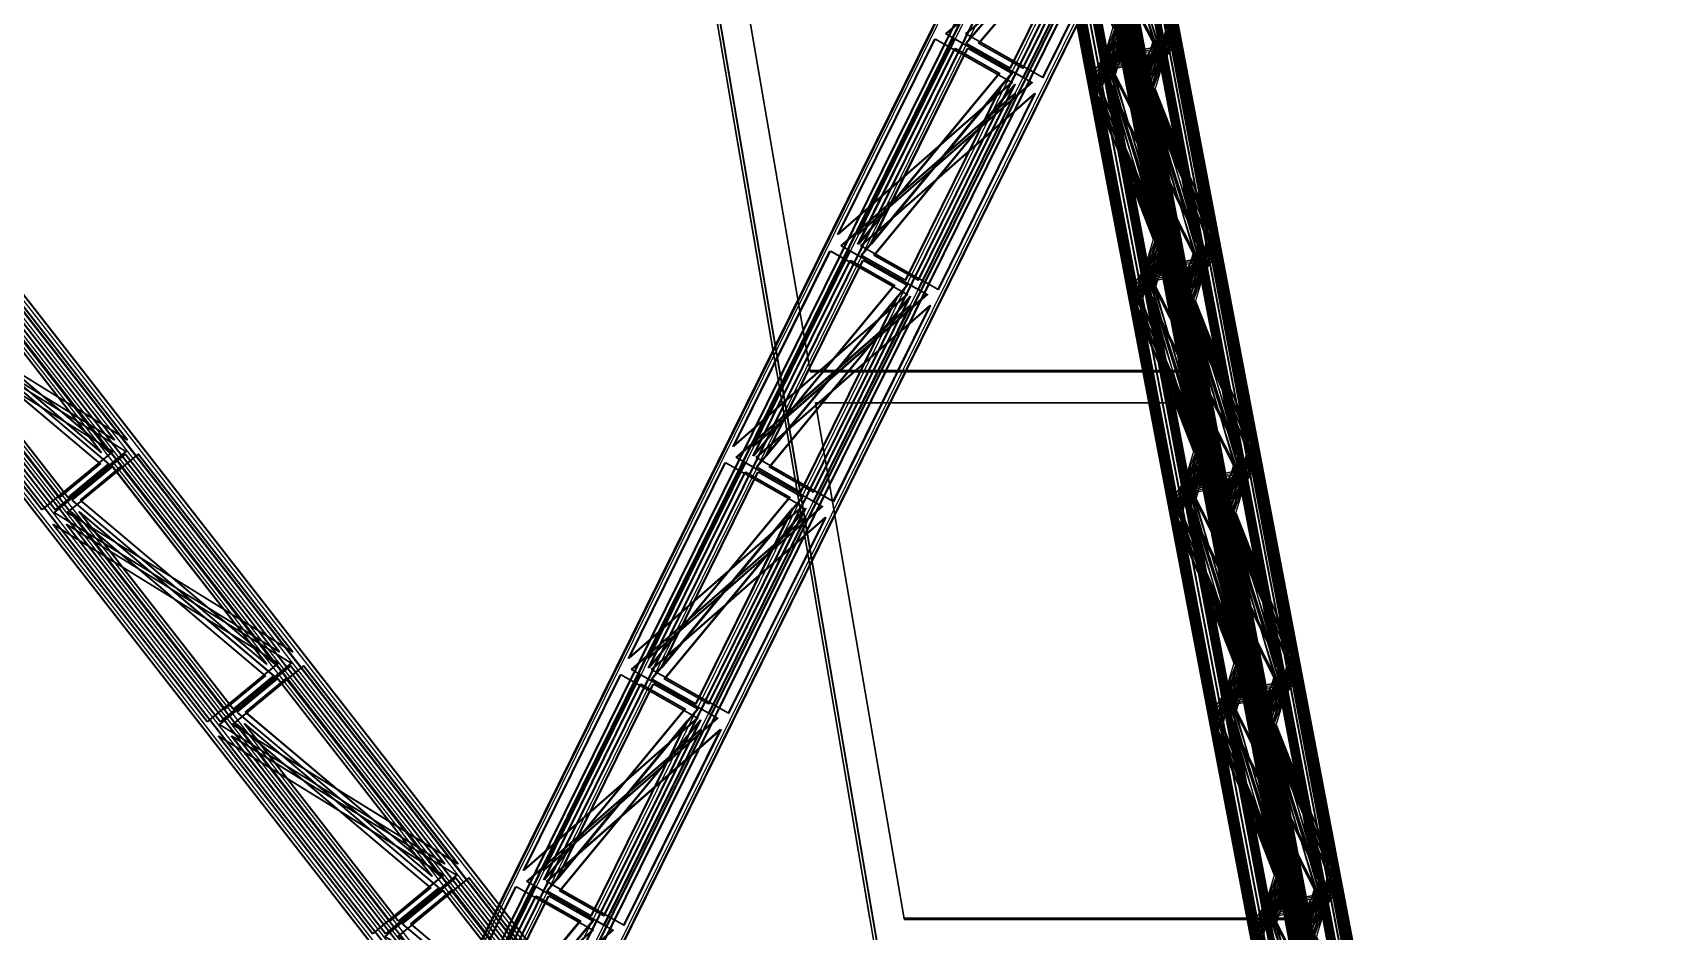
# Model space of a CAD drawing. Header units: millimetres. Extents: x -48000 to 1060615, y -2000 to 333000.
# Drawn here: x 10660 to 19597, y 74025 to 78975 of the extents above; entities that cross this region are included whole.
import ezdxf

# ---------------------------------------------------------------- set-up
doc = ezdxf.new("R2010")
doc.units = ezdxf.units.MM
doc.layers.add('D-STR-STRC', color=7, linetype='Continuous', lineweight=25)

msp = doc.modelspace()

# ---------------------------------------------------------------- linework, layer by layer
at = {"layer": 'D-STR-STRC'}
for points in [[(19367.67, 66200.26), (18882.73, 65799.74), (7969.6, 79799.74), (8454.54, 80200.26)], [(19371.46, 66200.26), (18886.52, 65799.74), (7973.39, 79799.74), (8458.33, 80200.26)], [(19439.74, 66200.26), (18954.8, 65799.74), (8041.67, 79799.74), (8526.61, 80200.26)], [(19443.53, 66200.26), (18958.59, 65799.74), (8045.46, 79799.74), (8530.4, 80200.26)], [(19078.84, 66185.31), (18939.11, 65814.69), (16275.98, 79814.69), (16415.71, 80185.31)], [(19066.86, 66200.26), (18948.52, 65799.74), (16285.39, 79799.74), (16403.73, 80200.26)], [(19094.25, 66185.31), (18954.53, 65814.69), (16291.4, 79814.69), (16431.12, 80185.31)], [(19082.41, 66200.26), (18964.07, 65799.74), (16300.93, 79799.74), (16419.28, 80200.26)], [(19371.73, 66185.31), (19232.01, 65814.69), (16568.88, 79814.69), (16708.6, 80185.31)], [(19362.2, 66200.26), (19243.86, 65799.74), (16580.72, 79799.74), (16699.07, 80200.26)], [(19387.15, 66185.31), (19247.43, 65814.69), (16584.29, 79814.69), (16724.02, 80185.31)], [(19377.74, 66200.26), (19259.4, 65799.74), (16596.27, 79799.74), (16714.61, 80200.26)], [(19297.36, 66131.42), (18979.12, 65868.58), (8065.98, 79868.58), (8384.23, 80131.42)], [(19301.15, 66131.42), (18982.91, 65868.58), (8069.78, 79868.58), (8388.02, 80131.42)], [(19343.35, 66131.42), (19025.11, 65868.58), (8111.98, 79868.58), (8430.22, 80131.42)], [(19347.15, 66131.42), (19028.9, 65868.58), (8115.77, 79868.58), (8434.02, 80131.42)], [(9260.17, 66149.75), (9788.01, 65850.25), (16706.44, 79850.25), (16178.6, 80149.75)], [(9265.91, 66149.75), (9793.76, 65850.25), (16712.19, 79850.25), (16184.35, 80149.75)], [(9369.37, 66149.75), (9897.22, 65850.25), (16815.65, 79850.25), (16287.81, 80149.75)], [(9370.65, 66098.27), (9717.04, 65901.73), (16635.48, 79901.73), (16289.08, 80098.27)], [(9375.12, 66149.75), (9902.96, 65850.25), (16821.4, 79850.25), (16293.56, 80149.75)], [(9376.39, 66098.27), (9722.79, 65901.73), (16641.23, 79901.73), (16294.83, 80098.27)], [(9440.34, 66098.27), (9786.74, 65901.73), (16705.17, 79901.73), (16358.77, 80098.27)], [(9446.09, 66098.27), (9792.48, 65901.73), (16710.92, 79901.73), (16364.52, 80098.27)], [(19115.4, 66149.75), (18912.22, 65850.25), (16249.09, 79850.25), (16452.27, 80149.75)], [(19130.34, 66149.75), (18927.15, 65850.25), (16264.02, 79850.25), (16467.2, 80149.75)], [(19094.44, 66168.47), (18927.29, 65831.53), (16264.16, 79831.53), (16431.31, 80168.47)], [(19109.67, 66168.47), (18942.52, 65831.53), (16279.39, 79831.53), (16446.54, 80168.47)], [(19131.81, 66098.27), (18998.47, 65901.73), (16335.34, 79901.73), (16468.68, 80098.27)], [(19118.06, 66110.56), (19008.36, 65889.44), (16345.23, 79889.44), (16454.92, 80110.56)], [(19146.74, 66098.27), (19013.4, 65901.73), (16350.27, 79901.73), (16483.61, 80098.27)], [(19107.81, 66121.61), (19016.12, 65878.39), (16352.99, 79878.39), (16444.68, 80121.61)], [(19099.95, 66131.42), (19022.29, 65868.58), (16359.16, 79868.58), (16436.82, 80131.42)], [(19133.28, 66110.56), (19023.59, 65889.44), (16360.46, 79889.44), (16470.15, 80110.56)], [(19123.23, 66121.61), (19031.53, 65878.39), (16368.4, 79878.39), (16460.1, 80121.61)], [(19115.5, 66131.42), (19037.84, 65868.58), (16374.71, 79868.58), (16452.37, 80131.42)], [(19312.86, 66098.27), (19179.52, 65901.73), (16516.39, 79901.73), (16649.73, 80098.27)], [(19302.67, 66110.56), (19192.98, 65889.44), (16529.85, 79889.44), (16639.54, 80110.56)], [(19327.79, 66098.27), (19194.45, 65901.73), (16531.32, 79901.73), (16664.66, 80098.27)], [(19399.11, 66149.75), (19195.93, 65850.25), (16532.8, 79850.25), (16735.98, 80149.75)], [(19294.73, 66121.61), (19203.03, 65878.39), (16539.9, 79878.39), (16631.6, 80121.61)], [(19317.9, 66110.56), (19208.21, 65889.44), (16545.08, 79889.44), (16654.77, 80110.56)], [(19288.42, 66131.42), (19210.76, 65868.58), (16547.63, 79868.58), (16625.29, 80131.42)], [(19414.04, 66149.75), (19210.86, 65850.25), (16547.73, 79850.25), (16750.91, 80149.75)], [(19383.74, 66168.47), (19216.59, 65831.53), (16553.46, 79831.53), (16720.61, 80168.47)], [(19310.14, 66121.61), (19218.45, 65878.39), (16555.32, 79878.39), (16647.01, 80121.61)], [(19303.97, 66131.42), (19226.31, 65868.58), (16563.18, 79868.58), (16640.84, 80131.42)], [(19398.97, 66168.47), (19231.82, 65831.53), (16568.69, 79831.53), (16735.84, 80168.47)], [(19597.24, 64963.92), (16823.58, 64963.92), (14256.25, 80041.45), (16729.92, 80041.45)], [(19597.24, 64961.24), (16823.58, 64961.24), (14256.25, 80038.76), (16729.92, 80038.76)], [(16823.58, 64958.25), (19597.24, 64958.25), (16729.92, 80035.77), (14256.25, 80035.77)], [(16839.35, 64963.92), (16839.35, 64963.92), (14272.02, 80041.45), (14272.02, 80041.45)], [(19379.29, 66051.17), (18946.97, 65969.67), (16283.84, 79969.67), (16716.16, 80051.17)], [(19379.29, 66051.17), (18946.97, 65969.67), (16283.84, 79969.67), (16716.16, 80051.17)], [(19379.29, 66049.65), (18946.97, 65968.15), (16283.84, 79968.15), (16716.16, 80049.65)], [(19379.29, 66049.65), (18946.97, 65968.15), (16283.84, 79968.15), (16716.16, 80049.65)], [(19379.29, 66031.85), (18946.97, 65950.35), (16283.84, 79950.35), (16716.16, 80031.85)], [(19379.29, 66031.85), (18946.97, 65950.35), (16283.84, 79950.35), (16716.16, 80031.85)], [(19379.29, 66030.33), (18946.97, 65948.83), (16283.84, 79948.83), (16716.16, 80030.33)], [(19379.29, 66030.33), (18946.97, 65948.83), (16283.84, 79948.83), (16716.16, 80030.33)], [(19379.26, 66041.11), (18947.01, 65958.89), (16283.88, 79958.89), (16716.12, 80041.11)], [(19581.52, 64958.25), (19581.52, 64958.25), (16714.2, 80035.77), (16714.2, 80035.77)], [(14754.84, 77110.61), (14754.84, 77110.61), (14271.12, 79951.41), (14271.12, 79951.41)], [(14770.62, 77113.29), (14770.62, 77113.29), (14286.9, 79954.1), (14286.9, 79954.1)], [(14939.13, 77110.31), (17102.59, 77110.31), (16566.35, 79951.7), (14451.2, 79951.7)], [(14939.13, 77107.32), (17102.59, 77107.32), (16566.35, 79948.71), (14451.2, 79948.71)], [(17102.53, 77113.29), (14939.08, 77113.29), (14451.25, 79954.1), (16566.4, 79954.1)], [(17102.53, 77110.61), (14939.08, 77110.61), (14451.25, 79951.41), (16566.4, 79951.41)], [(16885.29, 78948), (16695.46, 79945.94), (16385.96, 79887.6)], [(16885.29, 78948), (16695.46, 79945.94), (16385.96, 79887.6)], [(16885.29, 78946.49), (16695.46, 79944.43), (16385.96, 79886.08)], [(16885.29, 78946.49), (16695.46, 79944.43), (16385.96, 79886.08)], [(16885.29, 78928.69), (16695.46, 79926.63), (16385.96, 79868.28)], [(16885.29, 78928.69), (16695.46, 79926.63), (16385.96, 79868.28)], [(16885.29, 78927.17), (16695.46, 79925.11), (16385.96, 79866.77)], [(16885.29, 78927.17), (16695.46, 79925.11), (16385.96, 79866.77)], [(16885.21, 78938.19), (16695.52, 79935.4), (16386.07, 79876.53)], [(17271.11, 77107.32), (17271.11, 77107.32), (16730.75, 79948.71), (16730.75, 79948.71)], [(17286.83, 77110.31), (17286.83, 77110.31), (16746.47, 79951.7), (16746.47, 79951.7)], [(16849.45, 78895.65), (16539.95, 78837.31), (16350.12, 79835.25)], [(16849.45, 78895.65), (16539.95, 78837.31), (16350.12, 79835.25)], [(16849.45, 78894.14), (16539.95, 78835.79), (16350.12, 79833.73)], [(16849.45, 78894.14), (16539.95, 78835.79), (16350.12, 79833.73)], [(16849.45, 78876.34), (16539.95, 78817.99), (16350.12, 79815.93)], [(16849.45, 78876.34), (16539.95, 78817.99), (16350.12, 79815.93)], [(16849.45, 78874.82), (16539.95, 78816.48), (16350.12, 79814.42)], [(16849.45, 78874.82), (16539.95, 78816.48), (16350.12, 79814.42)], [(16849.41, 78885.58), (16539.96, 78826.71), (16350.27, 79823.92)], [(15684.18, 78967.61), (16108.93, 78726.61), (16610.13, 79740.83)], [(15689.93, 78967.61), (16114.67, 78726.61), (16615.88, 79740.83)], [(15793.39, 78967.61), (16218.14, 78726.61), (16719.34, 79740.83)], [(15794.66, 78916.13), (16037.96, 78778.08), (16539.16, 79792.3)], [(15799.13, 78967.61), (16223.88, 78726.61), (16725.08, 79740.83)], [(15800.41, 78916.13), (16043.71, 78778.08), (16544.91, 79792.3)], [(15864.35, 78916.13), (16107.65, 78778.08), (16608.86, 79792.3)], [(15870.1, 78916.13), (16113.4, 78778.08), (16614.6, 79792.3)], [(16642.59, 78967.61), (16479.09, 78726.61), (16286.16, 79740.83)], [(16626.59, 78980.43), (16492.09, 78709.3), (16298.06, 79729.31)], [(16657.52, 78967.61), (16494.02, 78726.61), (16301.1, 79740.83)], [(16641.82, 78980.43), (16507.31, 78709.3), (16313.28, 79729.31)], [(16659, 78916.13), (16565.34, 78778.08), (16372.41, 79792.3)], [(16650.2, 78922.52), (16573.16, 78767.21), (16379.13, 79787.22)], [(16643.79, 78928.14), (16579.38, 78757.3), (16384.21, 79783.34)], [(16673.93, 78916.13), (16580.27, 78778.08), (16387.35, 79792.3)], [(16638.95, 78933.01), (16584.41, 78748.39), (16388.07, 79780.51)], [(16665.43, 78922.52), (16588.38, 78767.21), (16394.35, 79787.22)], [(16659.2, 78928.14), (16594.8, 78757.3), (16399.62, 79783.34)], [(16654.5, 78933.01), (16599.95, 78748.39), (16403.62, 79780.51)], [(16840.05, 78916.13), (16746.39, 78778.08), (16553.46, 79792.3)], [(16834.82, 78922.52), (16757.78, 78767.21), (16563.75, 79787.22)], [(16854.98, 78916.13), (16761.32, 78778.08), (16568.4, 79792.3)], [(16926.3, 78967.61), (16762.8, 78726.61), (16569.87, 79740.83)], [(16830.7, 78928.14), (16766.3, 78757.3), (16571.12, 79783.34)], [(16827.42, 78933.01), (16772.88, 78748.39), (16576.54, 79780.51)], [(16850.05, 78922.52), (16773, 78767.21), (16578.97, 79787.22)], [(16941.23, 78967.61), (16777.73, 78726.61), (16584.8, 79740.83)], [(16846.12, 78928.14), (16781.71, 78757.3), (16586.54, 79783.34)], [(16915.89, 78980.43), (16781.39, 78709.3), (16587.36, 79729.31)], [(16842.97, 78933.01), (16788.42, 78748.39), (16592.09, 79780.51)], [(16931.12, 78980.43), (16796.61, 78709.3), (16602.58, 79729.31)], [(16614.81, 78991.84), (16502.38, 78693.6), (16307.2, 79719.64)], [(16605.86, 79001.85), (16510.63, 78679.55), (16314.3, 79711.67)], [(16630.23, 78991.84), (16517.79, 78693.6), (16322.62, 79719.64)], [(16621.41, 79001.85), (16526.18, 78679.55), (16329.84, 79711.67)], [(16907.71, 78991.84), (16795.27, 78693.6), (16600.1, 79719.64)], [(16901.2, 79001.85), (16805.97, 78679.55), (16609.63, 79711.67)], [(16923.12, 78991.84), (16810.69, 78693.6), (16615.51, 79719.64)], [(16916.74, 79001.85), (16821.51, 78679.55), (16625.18, 79711.67)], [(15090.18, 77861.77), (15623.04, 78940.06), (16047.79, 78699.06)], [(15095.93, 77861.77), (15628.79, 78940.06), (16053.54, 78699.06)], [(15199.39, 77861.77), (15732.25, 78940.06), (16157, 78699.06)], [(15205.14, 77861.77), (15738, 78940.06), (16162.75, 78699.06)], [(16871.24, 77861.77), (16666.12, 78940.06), (16502.62, 78699.06)], [(16853, 77875.72), (16647.24, 78957.36), (16512.74, 78686.23)], [(16886.17, 77861.77), (16681.06, 78940.06), (16517.56, 78699.06)], [(16839.58, 77887.92), (16633.16, 78973.06), (16520.73, 78674.82)], [(16829.43, 77898.45), (16622.34, 78987.12), (16527.12, 78664.81)], [(16868.22, 77875.72), (16662.47, 78957.36), (16527.96, 78686.23)], [(16855, 77887.92), (16648.58, 78973.06), (16536.15, 78674.82)], [(16844.98, 77898.45), (16637.89, 78987.12), (16542.66, 78664.81)], [(17154.95, 77861.77), (16949.83, 78940.06), (16786.33, 78699.06)], [(17169.88, 77861.77), (16964.76, 78940.06), (16801.26, 78699.06)], [(17142.3, 77875.72), (16936.54, 78957.36), (16802.04, 78686.23)], [(17132.48, 77887.92), (16926.06, 78973.06), (16813.63, 78674.82)], [(17157.52, 77875.72), (16951.77, 78957.36), (16817.26, 78686.23)], [(17124.77, 77898.45), (16917.68, 78987.12), (16822.45, 78664.81)], [(17147.9, 77887.92), (16941.48, 78973.06), (16829.04, 78674.82)], [(17140.31, 77898.45), (16933.22, 78987.12), (16837.99, 78664.81)], [(15200.66, 77810.29), (15733.53, 78888.58), (15976.83, 78750.53)], [(15206.41, 77810.29), (15739.27, 78888.58), (15982.58, 78750.53)], [(15270.35, 77810.29), (15803.22, 78888.58), (16046.52, 78750.53)], [(15276.1, 77810.29), (15808.97, 78888.58), (16052.27, 78750.53)], [(16887.65, 77810.29), (16682.53, 78888.58), (16588.88, 78750.53)], [(16876.61, 77817.81), (16670.85, 78899.45), (16593.81, 78744.14)], [(17107.22, 77781.34), (16903.9, 78850.19), (16594.4, 78791.84)], [(17107.22, 77781.34), (16903.9, 78850.19), (16594.4, 78791.84)], [(17107.22, 77779.82), (16903.9, 78848.68), (16594.4, 78790.33)], [(17107.22, 77779.82), (16903.9, 78848.68), (16594.4, 78790.33)], [(17107.22, 77762.02), (16903.9, 78830.88), (16594.4, 78772.53)], [(17107.22, 77762.02), (16903.9, 78830.88), (16594.4, 78772.53)], [(17107.14, 77771.53), (16903.9, 78839.95), (16594.44, 78781.09)], [(16868.56, 77824.22), (16662.14, 78909.36), (16597.74, 78738.53)], [(16862.53, 77829.6), (16655.44, 78918.28), (16600.89, 78733.66)], [(16902.58, 77810.29), (16697.46, 78888.58), (16603.81, 78750.53)], [(16891.83, 77817.81), (16686.08, 78899.45), (16609.03, 78744.14)], [(16883.98, 77824.22), (16677.56, 78909.36), (16613.15, 78738.53)], [(16878.07, 77829.6), (16670.98, 78918.28), (16616.43, 78733.66)], [(17068.7, 77810.29), (16863.58, 78888.58), (16769.93, 78750.53)], [(17061.23, 77817.81), (16855.47, 78899.45), (16778.42, 78744.14)], [(17055.48, 77824.22), (16849.06, 78909.36), (16784.65, 78738.53)], [(17083.63, 77810.29), (16878.51, 78888.58), (16784.86, 78750.53)], [(17051, 77829.6), (16843.9, 78918.28), (16789.36, 78733.66)], [(17076.45, 77817.81), (16870.7, 78899.45), (16793.65, 78744.14)], [(17070.89, 77824.22), (16864.47, 78909.36), (16800.07, 78738.53)], [(17066.54, 77829.6), (16859.45, 78918.28), (16804.9, 78733.66)], [(17107.22, 77760.51), (16903.9, 78829.36), (16594.4, 78771.01)], [(17107.22, 77760.51), (16903.9, 78829.36), (16594.4, 78771.01)], [(15218.12, 77749.47), (15461.43, 77611.42), (15994.29, 78689.71)], [(15223.87, 77749.47), (15467.17, 77611.42), (16000.04, 78689.71)], [(15287.82, 77749.47), (15531.12, 77611.42), (16063.98, 78689.71)], [(15293.56, 77749.47), (15536.87, 77611.42), (16069.73, 78689.71)], [(17071.38, 77728.99), (16761.88, 77670.64), (16558.56, 78739.49)], [(17071.38, 77728.99), (16761.88, 77670.64), (16558.56, 78739.49)], [(17071.38, 77727.47), (16761.88, 77669.12), (16558.56, 78737.98)], [(17071.38, 77727.47), (16761.88, 77669.12), (16558.56, 78737.98)], [(17071.38, 77709.67), (16761.88, 77651.32), (16558.56, 78720.18)], [(17071.38, 77709.67), (16761.88, 77651.32), (16558.56, 78720.18)], [(17071.38, 77708.16), (16761.88, 77649.81), (16558.56, 78718.66)], [(17071.38, 77708.16), (16761.88, 77649.81), (16558.56, 78718.66)], [(17071.34, 77718.91), (16761.89, 77660.05), (16558.65, 78728.47)], [(16880.93, 77749.47), (16787.27, 77611.42), (16582.15, 78689.71)], [(16872.13, 77755.86), (16795.08, 77600.55), (16589.33, 78682.19)], [(16865.72, 77761.47), (16801.31, 77590.64), (16594.89, 78675.78)], [(16895.86, 77749.47), (16802.2, 77611.42), (16597.09, 78689.71)], [(16860.88, 77766.34), (16806.33, 77581.72), (16599.24, 78670.4)], [(16887.36, 77755.86), (16810.31, 77600.55), (16604.56, 78682.19)], [(16881.13, 77761.47), (16816.73, 77590.64), (16610.31, 78675.78)], [(16876.43, 77766.34), (16821.88, 77581.72), (16614.79, 78670.4)], [(17061.98, 77749.47), (16968.32, 77611.42), (16763.2, 78689.71)], [(17056.75, 77755.86), (16979.7, 77600.55), (16773.95, 78682.19)], [(17076.91, 77749.47), (16983.25, 77611.42), (16778.14, 78689.71)], [(17052.63, 77761.47), (16988.23, 77590.64), (16781.81, 78675.78)], [(17049.35, 77766.34), (16994.8, 77581.72), (16787.71, 78670.4)], [(17071.98, 77755.86), (16994.93, 77600.55), (16789.18, 78682.19)], [(17068.05, 77761.47), (17003.64, 77590.64), (16797.22, 78675.78)], [(17064.9, 77766.34), (17010.35, 77581.72), (16803.26, 78670.4)], [(15107.64, 77800.94), (15532.39, 77559.94), (16065.25, 78638.23)], [(15113.39, 77800.94), (15538.14, 77559.94), (16071, 78638.23)], [(15216.85, 77800.94), (15641.6, 77559.94), (16174.46, 78638.23)], [(15222.6, 77800.94), (15647.35, 77559.94), (16180.21, 78638.23)], [(16864.52, 77800.94), (16701.02, 77559.94), (16495.9, 78638.23)], [(16848.52, 77813.77), (16714.01, 77542.64), (16508.26, 78624.28)], [(16879.45, 77800.94), (16715.95, 77559.94), (16510.84, 78638.23)], [(16836.74, 77825.18), (16724.31, 77526.94), (16517.89, 78612.08)], [(16863.75, 77813.77), (16729.24, 77542.64), (16523.49, 78624.28)], [(16827.79, 77835.19), (16732.56, 77512.88), (16525.47, 78601.55)], [(16852.15, 77825.18), (16739.72, 77526.94), (16533.3, 78612.08)], [(16843.33, 77835.19), (16748.11, 77512.88), (16541.02, 78601.55)], [(17148.23, 77800.94), (16984.73, 77559.94), (16779.61, 78638.23)], [(17163.16, 77800.94), (16999.66, 77559.94), (16794.54, 78638.23)], [(17137.82, 77813.77), (17003.32, 77542.64), (16797.56, 78624.28)], [(17129.64, 77825.18), (17017.2, 77526.94), (16810.78, 78612.08)], [(17153.05, 77813.77), (17018.54, 77542.64), (16812.79, 78624.28)], [(17123.12, 77835.19), (17027.9, 77512.88), (16820.8, 78601.55)], [(17145.05, 77825.18), (17032.62, 77526.94), (16826.2, 78612.08)], [(17138.67, 77835.19), (17043.44, 77512.88), (16836.35, 78601.55)], [(11108.44, 76731.78), (10259.81, 77820.45), (9869.58, 77498.15)], [(11112.23, 76731.78), (10263.6, 77820.45), (9873.37, 77498.15)], [(11180.51, 76731.78), (10331.88, 77820.45), (9941.65, 77498.15)], [(11184.3, 76731.78), (10335.67, 77820.45), (9945.44, 77498.15)], [(14513.64, 76695.1), (15046.51, 77773.39), (15471.26, 77532.39)], [(14519.39, 76695.1), (15052.26, 77773.39), (15477, 77532.39)], [(14622.85, 76695.1), (15155.72, 77773.39), (15580.47, 77532.39)], [(14628.6, 76695.1), (15161.46, 77773.39), (15586.21, 77532.39)], [(17093.17, 76695.1), (16888.05, 77773.39), (16724.55, 77532.39)], [(17074.92, 76709.05), (16869.17, 77790.7), (16734.66, 77519.57)], [(17108.1, 76695.1), (16902.98, 77773.39), (16739.48, 77532.39)], [(17061.51, 76721.26), (16855.09, 77806.4), (16742.66, 77508.16)], [(17051.36, 76731.78), (16844.27, 77820.45), (16749.04, 77498.15)], [(17090.15, 76709.05), (16884.39, 77790.7), (16749.89, 77519.57)], [(17076.93, 76721.26), (16870.51, 77806.4), (16758.07, 77508.16)], [(17066.91, 76731.78), (16859.81, 77820.45), (16764.59, 77498.15)], [(17376.88, 76695.1), (17171.76, 77773.39), (17008.26, 77532.39)], [(17391.81, 76695.1), (17186.69, 77773.39), (17023.19, 77532.39)], [(17364.22, 76709.05), (17158.47, 77790.7), (17023.96, 77519.57)], [(17354.41, 76721.26), (17147.99, 77806.4), (17035.56, 77508.16)], [(17379.45, 76709.05), (17173.7, 77790.7), (17039.19, 77519.57)], [(17346.7, 76731.78), (17139.6, 77820.45), (17044.38, 77498.15)], [(17369.82, 76721.26), (17163.41, 77806.4), (17050.97, 77508.16)], [(17362.24, 76731.78), (17155.15, 77820.45), (17059.92, 77498.15)], [(11038.12, 76662.94), (10189.5, 77751.61), (9965.97, 77566.99)], [(11041.92, 76662.94), (10193.29, 77751.61), (9969.76, 77566.99)], [(11084.12, 76662.94), (10235.49, 77751.61), (10011.96, 77566.99)], [(11087.91, 76662.94), (10239.28, 77751.61), (10015.75, 77566.99)], [(14624.13, 76643.63), (15156.99, 77721.92), (15400.29, 77583.87)], [(14629.87, 76643.63), (15162.74, 77721.92), (15406.04, 77583.87)], [(14693.82, 76643.63), (15226.68, 77721.92), (15469.98, 77583.87)], [(14699.57, 76643.63), (15232.43, 77721.92), (15475.73, 77583.87)], [(17109.57, 76643.63), (16904.46, 77721.92), (16810.8, 77583.87)], [(17098.53, 76651.14), (16892.78, 77732.79), (16815.73, 77577.48)], [(17329.15, 76614.67), (17125.83, 77683.52), (16816.33, 77625.18)], [(17329.15, 76614.67), (17125.83, 77683.52), (16816.33, 77625.18)], [(17329.15, 76613.16), (17125.83, 77682.01), (16816.33, 77623.66)], [(17329.15, 76613.16), (17125.83, 77682.01), (16816.33, 77623.66)], [(17329.06, 76604.86), (17125.82, 77673.29), (16816.37, 77614.42)], [(17090.49, 76657.55), (16884.07, 77742.7), (16819.67, 77571.86)], [(17084.45, 76662.94), (16877.36, 77751.61), (16822.82, 77566.99)], [(17124.51, 76643.63), (16919.39, 77721.92), (16825.73, 77583.87)], [(17113.76, 76651.14), (16908.01, 77732.79), (16830.96, 77577.48)], [(17105.9, 76657.55), (16899.48, 77742.7), (16835.08, 77571.86)], [(17100, 76662.94), (16892.91, 77751.61), (16838.36, 77566.99)], [(17290.62, 76643.63), (17085.51, 77721.92), (16991.85, 77583.87)], [(17283.15, 76651.14), (17077.4, 77732.79), (17000.35, 77577.48)], [(17277.4, 76657.55), (17070.98, 77742.7), (17006.58, 77571.86)], [(17305.56, 76643.63), (17100.44, 77721.92), (17006.78, 77583.87)], [(17272.92, 76662.94), (17065.83, 77751.61), (17011.28, 77566.99)], [(17298.38, 76651.14), (17092.63, 77732.79), (17015.58, 77577.48)], [(17292.82, 76657.55), (17086.4, 77742.7), (17022, 77571.86)], [(17288.47, 76662.94), (17081.38, 77751.61), (17026.83, 77566.99)], [(17329.15, 76595.35), (17125.83, 77664.21), (16816.33, 77605.86)], [(17329.15, 76595.35), (17125.83, 77664.21), (16816.33, 77605.86)], [(17329.15, 76593.84), (17125.83, 77662.69), (16816.33, 77604.35)], [(17329.15, 76593.84), (17125.83, 77662.69), (16816.33, 77604.35)], [(11031.39, 76599.68), (10807.86, 76415.06), (9959.23, 77503.73)], [(11035.18, 76599.68), (10811.65, 76415.06), (9963.02, 77503.73)], [(11077.38, 76599.68), (10853.85, 76415.06), (10005.22, 77503.73)], [(11081.17, 76599.68), (10857.64, 76415.06), (10009.01, 77503.73)], [(14641.59, 76582.8), (14884.89, 76444.75), (15417.75, 77523.04)], [(14647.33, 76582.8), (14890.64, 76444.75), (15423.5, 77523.04)], [(14711.28, 76582.8), (14954.58, 76444.75), (15487.45, 77523.04)], [(14717.03, 76582.8), (14960.33, 76444.75), (15493.19, 77523.04)], [(17293.31, 76562.32), (16983.81, 76503.97), (16780.49, 77572.83)], [(17293.31, 76562.32), (16983.81, 76503.97), (16780.49, 77572.83)], [(17293.31, 76560.8), (16983.81, 76502.46), (16780.49, 77571.31)], [(17293.31, 76560.8), (16983.81, 76502.46), (16780.49, 77571.31)], [(17293.31, 76543), (16983.81, 76484.66), (16780.49, 77553.51)], [(17293.31, 76543), (16983.81, 76484.66), (16780.49, 77553.51)], [(17293.31, 76541.49), (16983.81, 76483.14), (16780.49, 77552)], [(17293.31, 76541.49), (16983.81, 76483.14), (16780.49, 77552)], [(17293.27, 76552.24), (16983.81, 76493.38), (16780.57, 77561.81)], [(17102.85, 76582.8), (17009.2, 76444.75), (16804.08, 77523.04)], [(17094.06, 76589.19), (17017.01, 76433.88), (16811.26, 77515.53)], [(17087.64, 76594.81), (17023.24, 76423.97), (16816.82, 77509.11)], [(17117.79, 76582.8), (17024.13, 76444.75), (16819.01, 77523.04)], [(17082.81, 76599.68), (17028.26, 76415.06), (16821.17, 77503.73)], [(17109.29, 76589.19), (17032.24, 76433.88), (16826.48, 77515.53)], [(17103.06, 76594.81), (17038.65, 76423.97), (16832.24, 77509.11)], [(17098.35, 76599.68), (17043.81, 76415.06), (16836.71, 77503.73)], [(17283.9, 76582.8), (17190.25, 76444.75), (16985.13, 77523.04)], [(17278.68, 76589.19), (17201.63, 76433.88), (16995.88, 77515.53)], [(17298.83, 76582.8), (17205.18, 76444.75), (17000.06, 77523.04)], [(17274.56, 76594.81), (17210.15, 76423.97), (17003.73, 77509.11)], [(17271.28, 76599.68), (17216.73, 76415.06), (17009.64, 77503.73)], [(17293.91, 76589.19), (17216.86, 76433.88), (17011.1, 77515.53)], [(17289.97, 76594.81), (17225.57, 76423.97), (17019.15, 77509.11)], [(17286.82, 76599.68), (17232.27, 76415.06), (17025.18, 77503.73)], [(11101.7, 76668.52), (10711.47, 76346.22), (9862.84, 77434.89)], [(11105.49, 76668.52), (10715.26, 76346.22), (9866.63, 77434.89)], [(11173.77, 76668.52), (10783.54, 76346.22), (9934.91, 77434.89)], [(11177.56, 76668.52), (10787.33, 76346.22), (9938.7, 77434.89)], [(14531.11, 76634.27), (14955.85, 76393.27), (15488.72, 77471.57)], [(14536.85, 76634.27), (14961.6, 76393.27), (15494.47, 77471.57)], [(14640.31, 76634.27), (15065.06, 76393.27), (15597.93, 77471.57)], [(14646.06, 76634.27), (15070.81, 76393.27), (15603.67, 77471.57)], [(17086.45, 76634.27), (16922.95, 76393.27), (16717.83, 77471.57)], [(17070.45, 76647.1), (16935.94, 76375.97), (16730.19, 77457.62)], [(17101.38, 76634.27), (16937.88, 76393.27), (16732.76, 77471.57)], [(17058.67, 76658.51), (16946.23, 76360.27), (16739.81, 77445.41)], [(17085.67, 76647.1), (16951.17, 76375.97), (16745.41, 77457.62)], [(17049.72, 76668.52), (16954.49, 76346.22), (16747.4, 77434.89)], [(17074.08, 76658.51), (16961.65, 76360.27), (16755.23, 77445.41)], [(17065.26, 76668.52), (16970.03, 76346.22), (16762.94, 77434.89)], [(17370.15, 76634.27), (17206.65, 76393.27), (17001.54, 77471.57)], [(17385.09, 76634.27), (17221.59, 76393.27), (17016.47, 77471.57)], [(17359.75, 76647.1), (17225.24, 76375.97), (17019.49, 77457.62)], [(17351.56, 76658.51), (17239.13, 76360.27), (17032.71, 77445.41)], [(17374.98, 76647.1), (17240.47, 76375.97), (17034.71, 77457.62)], [(17345.05, 76668.52), (17249.82, 76346.22), (17042.73, 77434.89)], [(17366.98, 76658.51), (17254.55, 76360.27), (17048.13, 77445.41)], [(17360.59, 76668.52), (17265.37, 76346.22), (17058.28, 77434.89)], [(15268.31, 74095.1), (15268.31, 74095.1), (14784.59, 76935.91), (14784.59, 76935.91)], [(15284.08, 74097.79), (15284.08, 74097.79), (14800.36, 76938.59), (14800.36, 76938.59)], [(15456.96, 74094.81), (17671.69, 74094.81), (17135.45, 76936.2), (14969.03, 76936.2)], [(15456.96, 74091.82), (17671.69, 74091.82), (17135.45, 76933.21), (14969.03, 76933.21)], [(17671.63, 74097.79), (15456.91, 74097.79), (14969.08, 76938.59), (17135.5, 76938.59)], [(17671.63, 74095.1), (15456.91, 74095.1), (14969.08, 76935.91), (17135.5, 76935.91)], [(17844.57, 74091.82), (17844.57, 74091.82), (17304.22, 76933.21), (17304.22, 76933.21)], [(17860.29, 74094.81), (17860.29, 74094.81), (17319.94, 76936.2), (17319.94, 76936.2)], [(12017.86, 75565.11), (11169.23, 76653.78), (10779.01, 76331.48)], [(12021.66, 75565.11), (11173.03, 76653.78), (10782.8, 76331.48)], [(12089.93, 75565.11), (11241.3, 76653.78), (10851.08, 76331.48)], [(12093.73, 75565.11), (11245.1, 76653.78), (10854.87, 76331.48)], [(13937.11, 75528.43), (14469.97, 76606.73), (14894.72, 76365.73)], [(13942.86, 75528.43), (14475.72, 76606.73), (14900.47, 76365.73)], [(14046.32, 75528.43), (14579.18, 76606.73), (15003.93, 76365.73)], [(14052.06, 75528.43), (14584.93, 76606.73), (15009.68, 76365.73)], [(17315.1, 75528.43), (17109.98, 76606.73), (16946.48, 76365.73)], [(17296.85, 75542.38), (17091.1, 76624.03), (16956.59, 76352.9)], [(17330.03, 75528.43), (17124.91, 76606.73), (16961.41, 76365.73)], [(17283.44, 75554.59), (17077.02, 76639.73), (16964.59, 76341.49)], [(17273.29, 75565.11), (17066.2, 76653.78), (16970.97, 76331.48)], [(17312.08, 75542.38), (17106.32, 76624.03), (16971.82, 76352.9)], [(17298.86, 75554.59), (17092.44, 76639.73), (16980, 76341.49)], [(17288.83, 75565.11), (17081.74, 76653.78), (16986.51, 76331.48)], [(17598.8, 75528.43), (17393.69, 76606.73), (17230.19, 76365.73)], [(17613.73, 75528.43), (17408.62, 76606.73), (17245.12, 76365.73)], [(17586.15, 75542.38), (17380.4, 76624.03), (17245.89, 76352.9)], [(17576.34, 75554.59), (17369.92, 76639.73), (17257.48, 76341.49)], [(17601.38, 75542.38), (17395.62, 76624.03), (17261.12, 76352.9)], [(17568.62, 75565.11), (17361.53, 76653.78), (17266.3, 76331.48)], [(17591.75, 75554.59), (17385.33, 76639.73), (17272.9, 76341.49)], [(17584.17, 75565.11), (17377.08, 76653.78), (17281.85, 76331.48)], [(11947.55, 75496.27), (11098.92, 76584.94), (10875.39, 76400.32)], [(11951.35, 75496.27), (11102.72, 76584.94), (10879.19, 76400.32)], [(11993.54, 75496.27), (11144.92, 76584.94), (10921.39, 76400.32)], [(11997.34, 75496.27), (11148.71, 76584.94), (10925.18, 76400.32)], [(14047.59, 75476.96), (14580.45, 76555.25), (14823.76, 76417.2)], [(14053.34, 75476.96), (14586.2, 76555.25), (14829.5, 76417.2)], [(14117.28, 75476.96), (14650.15, 76555.25), (14893.45, 76417.2)], [(14123.03, 75476.96), (14655.89, 76555.25), (14899.2, 76417.2)], [(17331.5, 75476.96), (17126.39, 76555.25), (17032.73, 76417.2)], [(17320.46, 75484.47), (17114.71, 76566.12), (17037.66, 76410.81)], [(17551.08, 75448), (17347.76, 76516.86), (17038.26, 76458.51)], [(17551.08, 75448), (17347.76, 76516.86), (17038.26, 76458.51)], [(17551.08, 75446.49), (17347.76, 76515.34), (17038.26, 76457)], [(17551.08, 75446.49), (17347.76, 76515.34), (17038.26, 76457)], [(17312.42, 75490.89), (17106, 76576.03), (17041.59, 76405.19)], [(17306.38, 75496.27), (17099.29, 76584.94), (17044.74, 76400.32)], [(17346.43, 75476.96), (17141.32, 76555.25), (17047.66, 76417.2)], [(17335.69, 75484.47), (17129.93, 76566.12), (17052.89, 76410.81)], [(17327.83, 75490.89), (17121.41, 76576.03), (17057.01, 76405.19)], [(17321.93, 75496.27), (17114.83, 76584.94), (17060.29, 76400.32)], [(17512.55, 75476.96), (17307.44, 76555.25), (17213.78, 76417.2)], [(17505.08, 75484.47), (17299.33, 76566.12), (17222.28, 76410.81)], [(17499.33, 75490.89), (17292.91, 76576.03), (17228.51, 76405.19)], [(17527.48, 75476.96), (17322.37, 76555.25), (17228.71, 76417.2)], [(17494.85, 75496.27), (17287.76, 76584.94), (17233.21, 76400.32)], [(17520.31, 75484.47), (17314.55, 76566.12), (17237.51, 76410.81)], [(17514.75, 75490.89), (17308.33, 76576.03), (17243.92, 76405.19)], [(17510.39, 75496.27), (17303.3, 76584.94), (17248.76, 76400.32)], [(17551.08, 75428.69), (17347.76, 76497.54), (17038.26, 76439.2)], [(17551.08, 75428.69), (17347.76, 76497.54), (17038.26, 76439.2)], [(17551.08, 75427.17), (17347.76, 76496.03), (17038.26, 76437.68)], [(17551.08, 75427.17), (17347.76, 76496.03), (17038.26, 76437.68)], [(17550.99, 75438.19), (17347.75, 76506.62), (17038.3, 76447.76)], [(11940.81, 75433.01), (11717.28, 75248.39), (10868.66, 76337.06)], [(11944.61, 75433.01), (11721.08, 75248.39), (10872.45, 76337.06)], [(11986.81, 75433.01), (11763.28, 75248.39), (10914.65, 76337.06)], [(11990.6, 75433.01), (11767.07, 75248.39), (10918.44, 76337.06)], [(14065.05, 75416.13), (14308.35, 75278.08), (14841.22, 76356.37)], [(14070.8, 75416.13), (14314.1, 75278.08), (14846.96, 76356.37)], [(14134.74, 75416.13), (14378.05, 75278.08), (14910.91, 76356.37)], [(14140.49, 75416.13), (14383.79, 75278.08), (14916.66, 76356.37)], [(17515.24, 75395.65), (17205.74, 75337.31), (17002.42, 76406.16)], [(17515.24, 75395.65), (17205.74, 75337.31), (17002.42, 76406.16)], [(17515.24, 75394.14), (17205.74, 75335.79), (17002.42, 76404.65)], [(17515.24, 75394.14), (17205.74, 75335.79), (17002.42, 76404.65)], [(17515.24, 75376.34), (17205.74, 75317.99), (17002.42, 76386.84)], [(17515.24, 75376.34), (17205.74, 75317.99), (17002.42, 76386.84)], [(17515.24, 75374.82), (17205.74, 75316.48), (17002.42, 76385.33)], [(17515.24, 75374.82), (17205.74, 75316.48), (17002.42, 76385.33)], [(17515.19, 75385.58), (17205.74, 75326.71), (17002.5, 76395.14)], [(17324.78, 75416.13), (17231.13, 75278.08), (17026.01, 76356.37)], [(17315.99, 75422.52), (17238.94, 75267.21), (17033.19, 76348.86)], [(17309.57, 75428.14), (17245.17, 75257.3), (17038.75, 76342.45)], [(17339.71, 75416.13), (17246.06, 75278.08), (17040.94, 76356.37)], [(17304.74, 75433.01), (17250.19, 75248.39), (17043.1, 76337.06)], [(17331.21, 75422.52), (17254.17, 75267.21), (17048.41, 76348.86)], [(17324.99, 75428.14), (17260.58, 75257.3), (17054.16, 76342.45)], [(17320.28, 75433.01), (17265.73, 75248.39), (17058.64, 76337.06)], [(17505.83, 75416.13), (17412.18, 75278.08), (17207.06, 76356.37)], [(17500.61, 75422.52), (17423.56, 75267.21), (17217.8, 76348.86)], [(17520.76, 75416.13), (17427.11, 75278.08), (17221.99, 76356.37)], [(17496.48, 75428.14), (17432.08, 75257.3), (17225.66, 76342.45)], [(17493.21, 75433.01), (17438.66, 75248.39), (17231.57, 76337.06)], [(17515.83, 75422.52), (17438.79, 75267.21), (17233.03, 76348.86)], [(17511.9, 75428.14), (17447.5, 75257.3), (17241.08, 76342.45)], [(17508.75, 75433.01), (17454.2, 75248.39), (17247.11, 76337.06)], [(12011.12, 75501.85), (11620.9, 75179.55), (10772.27, 76268.22)], [(12014.92, 75501.85), (11624.69, 75179.55), (10776.06, 76268.22)], [(12083.19, 75501.85), (11692.97, 75179.55), (10844.34, 76268.22)], [(12086.99, 75501.85), (11696.76, 75179.55), (10848.13, 76268.22)], [(13954.57, 75467.61), (14379.32, 75226.61), (14912.18, 76304.9)], [(13960.32, 75467.61), (14385.07, 75226.61), (14917.93, 76304.9)], [(14063.78, 75467.61), (14488.53, 75226.61), (15021.39, 76304.9)], [(14069.53, 75467.61), (14494.27, 75226.61), (15027.14, 76304.9)], [(17308.37, 75467.61), (17144.87, 75226.61), (16939.76, 76304.9)], [(17292.38, 75480.43), (17157.87, 75209.3), (16952.12, 76290.95)], [(17323.31, 75467.61), (17159.81, 75226.61), (16954.69, 76304.9)], [(17280.59, 75491.84), (17168.16, 75193.6), (16961.74, 76278.74)], [(17307.6, 75480.43), (17173.1, 75209.3), (16967.34, 76290.95)], [(17271.64, 75501.85), (17176.42, 75179.55), (16969.33, 76268.22)], [(17296.01, 75491.84), (17183.58, 75193.6), (16977.16, 76278.74)], [(17287.19, 75501.85), (17191.96, 75179.55), (16984.87, 76268.22)], [(17592.08, 75467.61), (17428.58, 75226.61), (17223.47, 76304.9)], [(17607.01, 75467.61), (17443.51, 75226.61), (17238.4, 76304.9)], [(17581.68, 75480.43), (17447.17, 75209.3), (17241.42, 76290.95)], [(17573.49, 75491.84), (17461.06, 75193.6), (17254.64, 76278.74)], [(17596.9, 75480.43), (17462.4, 75209.3), (17256.64, 76290.95)], [(17566.98, 75501.85), (17471.75, 75179.55), (17264.66, 76268.22)], [(17588.91, 75491.84), (17476.47, 75193.6), (17270.05, 76278.74)], [(17582.52, 75501.85), (17487.29, 75179.55), (17280.2, 76268.22)], [(12927.29, 74398.45), (12078.66, 75487.12), (11688.43, 75164.81)], [(12931.08, 74398.45), (12082.45, 75487.12), (11692.23, 75164.81)], [(12999.36, 74398.45), (12150.73, 75487.12), (11760.5, 75164.81)], [(13003.15, 74398.45), (12154.52, 75487.12), (11764.3, 75164.81)], [(13360.57, 74361.77), (13893.44, 75440.06), (14318.18, 75199.06)], [(13366.32, 74361.77), (13899.18, 75440.06), (14323.93, 75199.06)], [(13469.78, 74361.77), (14002.64, 75440.06), (14427.39, 75199.06)], [(13475.53, 74361.77), (14008.39, 75440.06), (14433.14, 75199.06)], [(17537.02, 74361.77), (17331.91, 75440.06), (17168.41, 75199.06)], [(17518.78, 74375.72), (17313.02, 75457.36), (17178.52, 75186.23)], [(17551.96, 74361.77), (17346.84, 75440.06), (17183.34, 75199.06)], [(17505.37, 74387.92), (17298.95, 75473.06), (17186.51, 75174.82)], [(17495.22, 74398.45), (17288.13, 75487.12), (17192.9, 75164.81)], [(17534, 74375.72), (17328.25, 75457.36), (17193.74, 75186.23)], [(17520.78, 74387.92), (17314.36, 75473.06), (17201.93, 75174.82)], [(17510.76, 74398.45), (17303.67, 75487.12), (17208.44, 75164.81)], [(17820.73, 74361.77), (17615.61, 75440.06), (17452.11, 75199.06)], [(17835.66, 74361.77), (17630.55, 75440.06), (17467.05, 75199.06)], [(17808.08, 74375.72), (17602.32, 75457.36), (17467.82, 75186.23)], [(17798.26, 74387.92), (17591.84, 75473.06), (17479.41, 75174.82)], [(17823.31, 74375.72), (17617.55, 75457.36), (17483.04, 75186.23)], [(17790.55, 74398.45), (17583.46, 75487.12), (17488.23, 75164.81)], [(17813.68, 74387.92), (17607.26, 75473.06), (17494.83, 75174.82)], [(17806.09, 74398.45), (17599, 75487.12), (17503.78, 75164.81)], [(12856.98, 74329.6), (12008.35, 75418.28), (11784.82, 75233.66)], [(12860.77, 74329.6), (12012.14, 75418.28), (11788.61, 75233.66)], [(12902.97, 74329.6), (12054.34, 75418.28), (11830.81, 75233.66)], [(12906.76, 74329.6), (12058.14, 75418.28), (11834.61, 75233.66)], [(13471.05, 74310.29), (14003.92, 75388.58), (14247.22, 75250.53)], [(13476.8, 74310.29), (14009.66, 75388.58), (14252.97, 75250.53)], [(13540.75, 74310.29), (14073.61, 75388.58), (14316.91, 75250.53)], [(13546.49, 74310.29), (14079.36, 75388.58), (14322.66, 75250.53)], [(17553.43, 74310.29), (17348.31, 75388.58), (17254.66, 75250.53)], [(17542.39, 74317.81), (17336.63, 75399.45), (17259.59, 75244.14)], [(17773.01, 74281.34), (17569.68, 75350.19), (17260.18, 75291.84)], [(17773.01, 74281.34), (17569.68, 75350.19), (17260.18, 75291.84)], [(17773.01, 74279.82), (17569.68, 75348.68), (17260.18, 75290.33)], [(17773.01, 74279.82), (17569.68, 75348.68), (17260.18, 75290.33)], [(17534.34, 74324.22), (17327.92, 75409.36), (17263.52, 75238.53)], [(17528.31, 74329.6), (17321.22, 75418.28), (17266.67, 75233.66)], [(17568.36, 74310.29), (17363.25, 75388.58), (17269.59, 75250.53)], [(17557.62, 74317.81), (17351.86, 75399.45), (17274.81, 75244.14)], [(17549.76, 74324.22), (17343.34, 75409.36), (17278.94, 75238.53)], [(17543.85, 74329.6), (17336.76, 75418.28), (17282.21, 75233.66)], [(17734.48, 74310.29), (17529.36, 75388.58), (17435.71, 75250.53)], [(17727.01, 74317.81), (17521.25, 75399.45), (17444.21, 75244.14)], [(17721.26, 74324.22), (17514.84, 75409.36), (17450.43, 75238.53)], [(17749.41, 74310.29), (17544.29, 75388.58), (17450.64, 75250.53)], [(17716.78, 74329.6), (17509.69, 75418.28), (17455.14, 75233.66)], [(17742.24, 74317.81), (17536.48, 75399.45), (17459.43, 75244.14)], [(17736.67, 74324.22), (17530.25, 75409.36), (17465.85, 75238.53)], [(17732.32, 74329.6), (17525.23, 75418.28), (17470.68, 75233.66)], [(17773.01, 74262.02), (17569.68, 75330.88), (17260.18, 75272.53)], [(17773.01, 74262.02), (17569.68, 75330.88), (17260.18, 75272.53)], [(17773.01, 74260.51), (17569.68, 75329.36), (17260.18, 75271.01)], [(17773.01, 74260.51), (17569.68, 75329.36), (17260.18, 75271.01)], [(17772.92, 74271.53), (17569.68, 75339.95), (17260.23, 75281.09)], [(12850.24, 74266.34), (12626.71, 74081.72), (11778.08, 75170.4)], [(12854.03, 74266.34), (12630.51, 74081.72), (11781.88, 75170.4)], [(12896.23, 74266.34), (12672.7, 74081.72), (11824.08, 75170.4)], [(12900.03, 74266.34), (12676.5, 74081.72), (11827.87, 75170.4)], [(13488.51, 74249.47), (13731.82, 74111.42), (14264.68, 75189.71)], [(13494.26, 74249.47), (13737.57, 74111.42), (14270.43, 75189.71)], [(13558.21, 74249.47), (13801.51, 74111.42), (14334.37, 75189.71)], [(13563.95, 74249.47), (13807.26, 74111.42), (14340.12, 75189.71)], [(17737.16, 74228.99), (17427.66, 74170.64), (17224.34, 75239.49)], [(17737.16, 74228.99), (17427.66, 74170.64), (17224.34, 75239.49)], [(17737.16, 74227.47), (17427.66, 74169.12), (17224.34, 75237.98)], [(17737.16, 74227.47), (17427.66, 74169.12), (17224.34, 75237.98)], [(17737.16, 74209.67), (17427.66, 74151.32), (17224.34, 75220.18)], [(17737.16, 74209.67), (17427.66, 74151.32), (17224.34, 75220.18)], [(17737.16, 74208.16), (17427.66, 74149.81), (17224.34, 75218.66)], [(17737.16, 74208.16), (17427.66, 74149.81), (17224.34, 75218.66)], [(17737.12, 74218.91), (17427.67, 74160.05), (17224.43, 75228.47)], [(17546.71, 74249.47), (17453.05, 74111.42), (17247.94, 75189.71)], [(17537.91, 74255.86), (17460.87, 74100.55), (17255.11, 75182.19)], [(17531.5, 74261.47), (17467.09, 74090.64), (17260.67, 75175.78)], [(17561.64, 74249.47), (17467.99, 74111.42), (17262.87, 75189.71)], [(17526.66, 74266.34), (17472.12, 74081.72), (17265.03, 75170.4)], [(17553.14, 74255.86), (17476.09, 74100.55), (17270.34, 75182.19)], [(17546.91, 74261.47), (17482.51, 74090.64), (17276.09, 75175.78)], [(17542.21, 74266.34), (17487.66, 74081.72), (17280.57, 75170.4)], [(17727.76, 74249.47), (17634.1, 74111.42), (17428.99, 75189.71)], [(17722.53, 74255.86), (17645.49, 74100.55), (17439.73, 75182.19)], [(17742.69, 74249.47), (17649.03, 74111.42), (17443.92, 75189.71)], [(17718.41, 74261.47), (17654.01, 74090.64), (17447.59, 75175.78)], [(17715.13, 74266.34), (17660.59, 74081.72), (17453.5, 75170.4)], [(17737.76, 74255.86), (17660.71, 74100.55), (17454.96, 75182.19)], [(17733.83, 74261.47), (17669.42, 74090.64), (17463, 75175.78)], [(17730.68, 74266.34), (17676.13, 74081.72), (17469.04, 75170.4)], [(12920.55, 74335.19), (12530.32, 74012.88), (11681.69, 75101.55)], [(12924.35, 74335.19), (12534.12, 74012.88), (11685.49, 75101.55)], [(12992.62, 74335.19), (12602.39, 74012.88), (11753.76, 75101.55)], [(12996.42, 74335.19), (12606.19, 74012.88), (11757.56, 75101.55)], [(13378.03, 74300.94), (13802.78, 74059.94), (14335.65, 75138.23)], [(13383.78, 74300.94), (13808.53, 74059.94), (14341.39, 75138.23)], [(13487.24, 74300.94), (13911.99, 74059.94), (14444.85, 75138.23)], [(13492.99, 74300.94), (13917.74, 74059.94), (14450.6, 75138.23)], [(17530.3, 74300.94), (17366.8, 74059.94), (17161.69, 75138.23)], [(17514.3, 74313.77), (17379.8, 74042.64), (17174.04, 75124.28)], [(17545.23, 74300.94), (17381.73, 74059.94), (17176.62, 75138.23)], [(17502.52, 74325.18), (17390.09, 74026.94), (17183.67, 75112.08)], [(17529.53, 74313.77), (17395.02, 74042.64), (17189.27, 75124.28)], [(17493.57, 74335.19), (17398.34, 74012.88), (17191.25, 75101.55)], [(17517.94, 74325.18), (17405.5, 74026.94), (17199.08, 75112.08)], [(17509.12, 74335.19), (17413.89, 74012.88), (17206.8, 75101.55)], [(17814.01, 74300.94), (17650.51, 74059.94), (17445.39, 75138.23)], [(17828.94, 74300.94), (17665.44, 74059.94), (17460.32, 75138.23)], [(17803.6, 74313.77), (17669.1, 74042.64), (17463.34, 75124.28)], [(17795.42, 74325.18), (17682.98, 74026.94), (17476.57, 75112.08)], [(17818.83, 74313.77), (17684.32, 74042.64), (17478.57, 75124.28)], [(17788.91, 74335.19), (17693.68, 74012.88), (17486.59, 75101.55)], [(17810.83, 74325.18), (17698.4, 74026.94), (17491.98, 75112.08)], [(17804.45, 74335.19), (17709.22, 74012.88), (17502.13, 75101.55)], [(13836.72, 73231.78), (12988.09, 74320.45), (12597.86, 73998.15)], [(13840.51, 73231.78), (12991.88, 74320.45), (12601.65, 73998.15)], [(13908.79, 73231.78), (13060.16, 74320.45), (12669.93, 73998.15)], [(13912.58, 73231.78), (13063.95, 74320.45), (12673.72, 73998.15)], [(12784.04, 73195.1), (13316.9, 74273.39), (13741.65, 74032.39)], [(12789.78, 73195.1), (13322.65, 74273.39), (13747.4, 74032.39)], [(12893.24, 73195.1), (13426.11, 74273.39), (13850.86, 74032.39)], [(12898.99, 73195.1), (13431.86, 74273.39), (13856.6, 74032.39)], [(17758.95, 73195.1), (17553.83, 74273.39), (17390.33, 74032.39)], [(17740.71, 73209.05), (17534.95, 74290.7), (17400.45, 74019.57)], [(17773.88, 73195.1), (17568.77, 74273.39), (17405.27, 74032.39)], [(17727.29, 73221.26), (17520.88, 74306.4), (17408.44, 74008.16)], [(17717.14, 73231.78), (17510.05, 74320.45), (17414.83, 73998.15)], [(17755.93, 73209.05), (17550.18, 74290.7), (17415.67, 74019.57)], [(17742.71, 73221.26), (17536.29, 74306.4), (17423.86, 74008.16)], [(17732.69, 73231.78), (17525.6, 74320.45), (17430.37, 73998.15)], [(18042.66, 73195.1), (17837.54, 74273.39), (17674.04, 74032.39)], [(18057.59, 73195.1), (17852.47, 74273.39), (17688.97, 74032.39)], [(18030.01, 73209.05), (17824.25, 74290.7), (17689.75, 74019.57)], [(18020.19, 73221.26), (17813.77, 74306.4), (17701.34, 74008.16)], [(18045.23, 73209.05), (17839.48, 74290.7), (17704.97, 74019.57)], [(18012.48, 73231.78), (17805.39, 74320.45), (17710.16, 73998.15)], [(18035.61, 73221.26), (17829.19, 74306.4), (17716.75, 74008.16)], [(18028.02, 73231.78), (17820.93, 74320.45), (17725.7, 73998.15)], [(13766.41, 73162.94), (12917.78, 74251.61), (12694.25, 74066.99)], [(13770.2, 73162.94), (12921.57, 74251.61), (12698.04, 74066.99)], [(13812.4, 73162.94), (12963.77, 74251.61), (12740.24, 74066.99)], [(13816.19, 73162.94), (12967.56, 74251.61), (12744.03, 74066.99)], [(12894.52, 73143.63), (13427.38, 74221.92), (13670.68, 74083.87)], [(12900.26, 73143.63), (13433.13, 74221.92), (13676.43, 74083.87)], [(12964.21, 73143.63), (13497.07, 74221.92), (13740.38, 74083.87)], [(12969.96, 73143.63), (13502.82, 74221.92), (13746.12, 74083.87)], [(17775.36, 73143.63), (17570.24, 74221.92), (17476.59, 74083.87)], [(17764.32, 73151.14), (17558.56, 74232.79), (17481.52, 74077.48)], [(17994.93, 73114.67), (17791.61, 74183.52), (17482.11, 74125.18)], [(17994.93, 73114.67), (17791.61, 74183.52), (17482.11, 74125.18)], [(17756.27, 73157.55), (17549.85, 74242.7), (17485.45, 74071.86)], [(17750.24, 73162.94), (17543.15, 74251.61), (17488.6, 74066.99)], [(17790.29, 73143.63), (17585.17, 74221.92), (17491.52, 74083.87)], [(17779.54, 73151.14), (17573.79, 74232.79), (17496.74, 74077.48)], [(17771.69, 73157.55), (17565.27, 74242.7), (17500.86, 74071.86)], [(17765.78, 73162.94), (17558.69, 74251.61), (17504.14, 74066.99)], [(17956.41, 73143.63), (17751.29, 74221.92), (17657.64, 74083.87)], [(17948.94, 73151.14), (17743.18, 74232.79), (17666.13, 74077.48)], [(17943.19, 73157.55), (17736.77, 74242.7), (17672.36, 74071.86)], [(17971.34, 73143.63), (17766.22, 74221.92), (17672.57, 74083.87)], [(17938.71, 73162.94), (17731.62, 74251.61), (17677.07, 74066.99)], [(17964.16, 73151.14), (17758.41, 74232.79), (17681.36, 74077.48)], [(17958.6, 73157.55), (17752.18, 74242.7), (17687.78, 74071.86)], [(17954.25, 73162.94), (17747.16, 74251.61), (17692.61, 74066.99)], [(17994.93, 73113.16), (17791.61, 74182.01), (17482.11, 74123.66)], [(17994.93, 73113.16), (17791.61, 74182.01), (17482.11, 74123.66)], [(17994.93, 73095.35), (17791.61, 74164.21), (17482.11, 74105.86)], [(17994.93, 73095.35), (17791.61, 74164.21), (17482.11, 74105.86)], [(17994.93, 73093.84), (17791.61, 74162.69), (17482.11, 74104.35)], [(17994.93, 73093.84), (17791.61, 74162.69), (17482.11, 74104.35)], [(17994.85, 73104.86), (17791.61, 74173.29), (17482.16, 74114.42)], [(17959.09, 73062.32), (17649.59, 73003.97), (17446.27, 74072.83)], [(17959.09, 73062.32), (17649.59, 73003.97), (17446.27, 74072.83)], [(17959.09, 73060.8), (17649.59, 73002.46), (17446.27, 74071.31)], [(17959.09, 73060.8), (17649.59, 73002.46), (17446.27, 74071.31)], [(17959.09, 73043), (17649.59, 72984.66), (17446.27, 74053.51)], [(17959.09, 73043), (17649.59, 72984.66), (17446.27, 74053.51)], [(17959.09, 73041.49), (17649.59, 72983.14), (17446.27, 74052)], [(17959.09, 73041.49), (17649.59, 72983.14), (17446.27, 74052)], [(17959.05, 73052.24), (17649.6, 72993.38), (17446.36, 74061.81)]]:
    msp.add_lwpolyline(points, close=True, dxfattribs=at)
for points in [[(19352.52, 66187.75), (8439.39, 80187.75)], [(19367.67, 66200.26), (8454.54, 80200.26)], [(19428.38, 66187.75), (8515.25, 80187.75)], [(19443.53, 66200.26), (8530.4, 80200.26)], [(19063.16, 66187.75), (16400.03, 80187.75)], [(19066.86, 66200.26), (16403.73, 80200.26)], [(19074.47, 66173.73), (16411.34, 80173.73)], [(19078.84, 66185.31), (16415.71, 80185.31)], [(19374.04, 66187.75), (16710.91, 80187.75)], [(19377.74, 66200.26), (16714.61, 80200.26)], [(19382.78, 66173.73), (16719.65, 80173.73)], [(19387.15, 66185.31), (16724.02, 80185.31)], [(19282.21, 66118.91), (8369.08, 80118.91)], [(19297.36, 66131.42), (8384.23, 80131.42)], [(19331.99, 66118.91), (8418.86, 80118.91)], [(19347.15, 66131.42), (8434.02, 80131.42)], [(9260.17, 66149.75), (16178.6, 80149.75)], [(9276.66, 66140.39), (16195.1, 80140.39)], [(9370.65, 66098.27), (16289.08, 80098.27)], [(9375.12, 66149.75), (16293.56, 80149.75)], [(9387.14, 66088.91), (16305.58, 80088.91)], [(9391.62, 66140.39), (16310.05, 80140.39)], [(9446.09, 66098.27), (16364.52, 80098.27)], [(9462.58, 66088.91), (16381.02, 80088.91)], [(19089.22, 66157.94), (16426.09, 80157.94)], [(19094.44, 66168.47), (16431.31, 80168.47)], [(19096.26, 66118.91), (16433.13, 80118.91)], [(19099.95, 66131.42), (16436.82, 80131.42)], [(19103.45, 66110.03), (16440.32, 80110.03)], [(19107.81, 66121.61), (16444.68, 80121.61)], [(19109.05, 66140.39), (16445.92, 80140.39)], [(19112.83, 66100.03), (16449.7, 80100.03)], [(19115.4, 66149.75), (16452.27, 80149.75)], [(19118.06, 66110.56), (16454.92, 80110.56)], [(19125.46, 66088.91), (16462.33, 80088.91)], [(19131.81, 66098.27), (16468.68, 80098.27)], [(19300.27, 66118.91), (16637.14, 80118.91)], [(19303.97, 66131.42), (16640.84, 80131.42)], [(19305.78, 66110.03), (16642.65, 80110.03)], [(19310.14, 66121.61), (16647.01, 80121.61)], [(19312.68, 66100.03), (16649.55, 80100.03)], [(19317.9, 66110.56), (16654.77, 80110.56)], [(19321.44, 66088.91), (16658.31, 80088.91)], [(19327.79, 66098.27), (16664.66, 80098.27)], [(19393.75, 66157.94), (16730.62, 80157.94)], [(19398.97, 66168.47), (16735.84, 80168.47)], [(19407.69, 66140.39), (16744.56, 80140.39)], [(19414.04, 66149.75), (16750.91, 80149.75)], [(16823.58, 64961.24), (14256.25, 80038.76)], [(16823.58, 64961.24), (14256.25, 80038.76)], [(16843.58, 64961.24), (14276.25, 80038.76)], [(19359.61, 66037.37), (16696.48, 80037.37)], [(19359.64, 66047.46), (16696.51, 80047.46)], [(19359.64, 66047.46), (16696.51, 80047.46)], [(19359.64, 66026.63), (16696.51, 80026.63)], [(19359.64, 66026.63), (16696.51, 80026.63)], [(19577.24, 64961.24), (16709.92, 80038.76)], [(19379.26, 66041.11), (16716.12, 80041.11)], [(19379.29, 66051.17), (16716.16, 80051.17)], [(19379.29, 66051.17), (16716.16, 80051.17)], [(19379.29, 66030.33), (16716.16, 80030.33)], [(19379.29, 66030.33), (16716.16, 80030.33)], [(19597.24, 64961.24), (16729.92, 80038.76)], [(19597.24, 64961.24), (16729.92, 80038.76)], [(9700.55, 65911.09), (16618.98, 79911.09)], [(9775.99, 65911.09), (16694.42, 79911.09)], [(18946.97, 65969.67), (16283.84, 79969.67)], [(18946.97, 65969.67), (16283.84, 79969.67)], [(18946.97, 65948.83), (16283.84, 79948.83)], [(18946.97, 65948.83), (16283.84, 79948.83)], [(18947.01, 65958.89), (16283.88, 79958.89)], [(18966.62, 65973.37), (16303.49, 79973.37)], [(18966.62, 65973.37), (16303.49, 79973.37)], [(18966.62, 65952.54), (16303.49, 79952.54)], [(18966.62, 65952.54), (16303.49, 79952.54)], [(18966.65, 65962.63), (16303.52, 79962.63)], [(19004.82, 65911.09), (16341.69, 79911.09)], [(19200.8, 65911.09), (16537.67, 79911.09)], [(18979.12, 65868.58), (8065.98, 79868.58)], [(18994.27, 65881.09), (8081.14, 79881.09)], [(19028.9, 65868.58), (8115.77, 79868.58)], [(19044.06, 65881.09), (8130.92, 79881.09)], [(9717.04, 65901.73), (16635.48, 79901.73)], [(9771.51, 65859.61), (16689.95, 79859.61)], [(9788.01, 65850.25), (16706.44, 79850.25)], [(9792.48, 65901.73), (16710.92, 79901.73)], [(9886.47, 65859.61), (16804.9, 79859.61)], [(9902.96, 65850.25), (16821.4, 79850.25)], [(18912.22, 65850.25), (16249.09, 79850.25)], [(18918.57, 65859.61), (16255.44, 79859.61)], [(18927.29, 65831.53), (16264.16, 79831.53)], [(18932.51, 65842.06), (16269.38, 79842.06)], [(18939.11, 65814.69), (16275.98, 79814.69)], [(18943.48, 65826.27), (16280.35, 79826.27)], [(18998.47, 65901.73), (16335.34, 79901.73)], [(19008.36, 65889.44), (16345.23, 79889.44)], [(19013.58, 65899.97), (16350.45, 79899.97)], [(19016.12, 65878.39), (16352.99, 79878.39)], [(19020.49, 65889.97), (16357.35, 79889.97)], [(19022.29, 65868.58), (16359.16, 79868.58)], [(19025.99, 65881.09), (16362.86, 79881.09)], [(19194.45, 65901.73), (16531.32, 79901.73)], [(19208.21, 65889.44), (16545.08, 79889.44)], [(19210.86, 65850.25), (16547.73, 79850.25)], [(19213.43, 65899.97), (16550.3, 79899.97)], [(19217.21, 65859.61), (16554.08, 79859.61)], [(19218.45, 65878.39), (16555.32, 79878.39)], [(19222.82, 65889.97), (16559.68, 79889.97)], [(19226.31, 65868.58), (16563.18, 79868.58)], [(19230.01, 65881.09), (16566.87, 79881.09)], [(19231.82, 65831.53), (16568.69, 79831.53)], [(19237.04, 65842.06), (16573.91, 79842.06)], [(19247.43, 65814.69), (16584.29, 79814.69)], [(19251.79, 65826.27), (16588.66, 79826.27)], [(18882.73, 65799.74), (7969.6, 79799.74)], [(18897.88, 65812.25), (7984.75, 79812.25)], [(18958.59, 65799.74), (8045.46, 79799.74)], [(18973.74, 65812.25), (8060.61, 79812.25)], [(18948.52, 65799.74), (16285.39, 79799.74)], [(18952.22, 65812.25), (16289.09, 79812.25)], [(19259.4, 65799.74), (16596.27, 79799.74)], [(19263.1, 65812.25), (16599.97, 79812.25)]]:
    msp.add_lwpolyline(points, dxfattribs=at)

doc.saveas('drawing.dxf')
